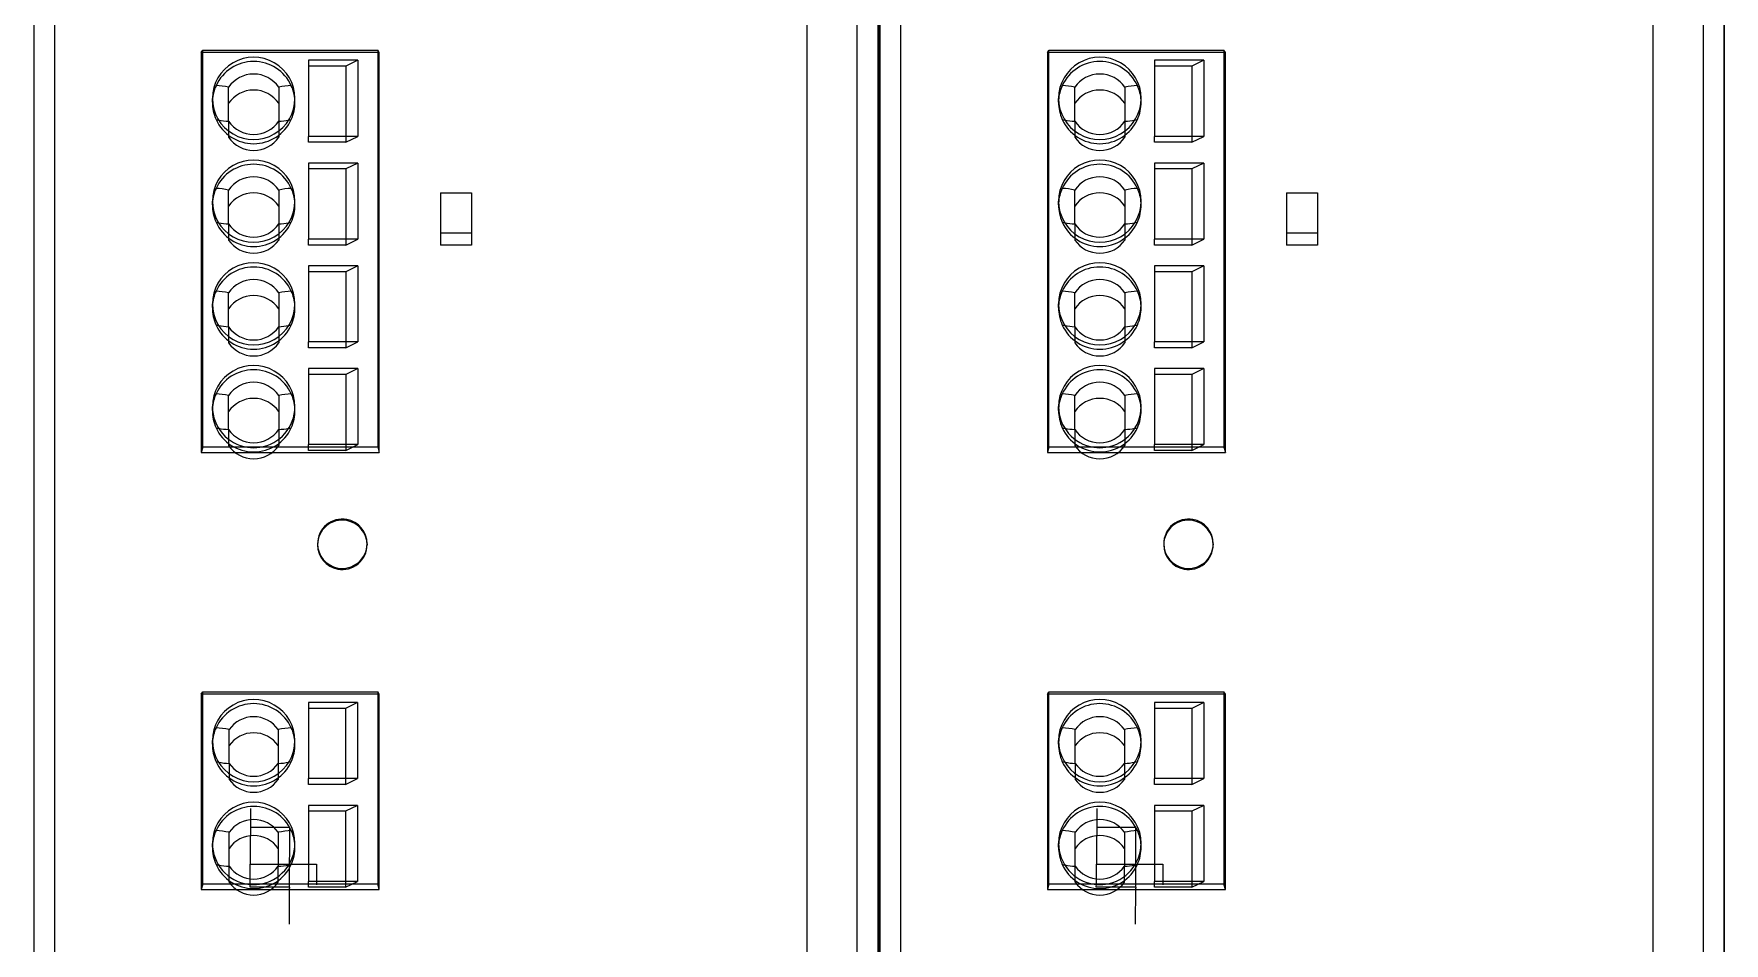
# Model space of a CAD drawing. Header units: millimetres. Extents: x 4137 to 6698, y 1400 to 3585.
# Drawn here: x 4428.8 to 4510.7, y 2572.4 to 2616.5 of the extents above; entities that cross this region are included whole.
import ezdxf

# ---------------------------------------------------------------- set-up
doc = ezdxf.new("R2010")
doc.units = ezdxf.units.MM
doc.layers.add('000-SI-Oprema', color=30, linetype='Continuous', lineweight=0)

msp = doc.modelspace()

# ---------------------------------------------------------------- linework, layer by layer
at = {"layer": '000-SI-Oprema', "color": 0, "linetype": 'ByBlock', "lineweight": 0}
for p, q in [((4428.776, 2660.546), (4428.776, 2547.605)), ((4466.226, 2660.546), (4466.226, 2547.605)), ((4469.676, 2660.546), (4469.676, 2547.604)), ((4469.68, 2530.745), (4469.68, 2660.745)), ((4469.68, 2549.295), (4469.68, 2660.745)), ((4469.68, 2660.745), (4469.68, 2530.745)), ((4469.68, 2549.295), (4469.68, 2660.745)), ((4469.728, 2530.646), (4469.728, 2660.646)), ((4469.728, 2549.195), (4469.728, 2660.646)), ((4469.728, 2660.646), (4469.728, 2530.646)), ((4469.728, 2549.195), (4469.728, 2660.646)), ((4469.776, 2660.546), (4469.776, 2547.605)), ((4507.226, 2660.546), (4507.226, 2547.605)), ((4510.676, 2660.546), (4510.676, 2547.604)), ((4510.68, 2530.745), (4510.68, 2660.745)), ((4510.68, 2549.295), (4510.68, 2660.745)), ((4429.776, 2660.044), (4429.776, 2548.761)), ((4468.676, 2548.761), (4468.676, 2660.071)), ((4470.776, 2660.044), (4470.776, 2548.761)), ((4509.676, 2548.761), (4509.676, 2660.071)), ((4436.888, 2615.591), (4436.964, 2615.701)), ((4436.888, 2615.591), (4436.89, 2596.192)), ((4436.964, 2615.591), (4436.888, 2615.591)), ((4436.964, 2596.449), (4436.964, 2615.701)), ((4436.964, 2615.701), (4445.437, 2615.701)), ((4445.437, 2615.591), (4436.964, 2615.591)), ((4442.078, 2615.205), (4442.078, 2611.519)), ((4444.468, 2615.205), (4442.078, 2615.205)), ((4444.468, 2615.205), (4443.892, 2614.92)), ((4444.468, 2615.205), (4444.468, 2611.519)), ((4445.437, 2615.701), (4445.437, 2596.449)), ((4445.513, 2615.591), (4445.437, 2615.701)), ((4445.513, 2615.591), (4445.437, 2615.591)), ((4445.512, 2596.192), (4445.513, 2615.591)), ((4477.888, 2615.591), (4477.964, 2615.701)), ((4477.888, 2615.591), (4477.89, 2596.192)), ((4477.964, 2615.591), (4477.888, 2615.591)), ((4477.964, 2596.449), (4477.964, 2615.701)), ((4477.964, 2615.701), (4486.437, 2615.701)), ((4486.437, 2615.591), (4477.964, 2615.591)), ((4483.078, 2615.205), (4483.078, 2611.519)), ((4485.468, 2615.205), (4483.078, 2615.205)), ((4485.468, 2615.205), (4484.892, 2614.92)), ((4485.468, 2615.205), (4485.468, 2611.519)), ((4486.437, 2615.701), (4486.437, 2596.449)), ((4486.513, 2615.591), (4486.437, 2615.701)), ((4486.513, 2615.591), (4486.437, 2615.591)), ((4486.512, 2596.192), (4486.513, 2615.591)), ((4443.892, 2614.92), (4442.078, 2614.92)), ((4443.892, 2614.92), (4443.892, 2611.519)), ((4484.892, 2614.92), (4483.078, 2614.92)), ((4484.892, 2614.92), (4484.892, 2611.519)), ((4438.213, 2612.254), (4438.213, 2613.901)), ((4440.642, 2613.901), (4440.642, 2612.254)), ((4479.213, 2612.254), (4479.213, 2613.901)), ((4481.642, 2613.901), (4481.642, 2612.254)), ((4437.428, 2613.181), (4437.428, 2613.362)), ((4441.428, 2613.181), (4441.428, 2613.362)), ((4478.428, 2613.181), (4478.428, 2613.362)), ((4482.428, 2613.181), (4482.428, 2613.362)), ((4438.213, 2612.254), (4438.213, 2611.477)), ((4440.642, 2612.254), (4440.642, 2611.477)), ((4479.213, 2612.254), (4479.213, 2611.477)), ((4481.642, 2612.254), (4481.642, 2611.477)), ((4442.078, 2611.234), (4442.078, 2611.519)), ((4444.468, 2611.519), (4442.078, 2611.519)), ((4443.892, 2611.234), (4442.078, 2611.234)), ((4443.892, 2611.234), (4444.468, 2611.519)), ((4443.892, 2611.519), (4443.892, 2611.234)), ((4469.68, 2611.345), (4469.68, 2611.345)), ((4469.68, 2611.345), (4469.68, 2611.345)), ((4469.728, 2611.246), (4469.728, 2611.246)), ((4469.728, 2611.246), (4469.728, 2611.246)), ((4483.078, 2611.234), (4483.078, 2611.519)), ((4485.468, 2611.519), (4483.078, 2611.519)), ((4484.892, 2611.234), (4483.078, 2611.234)), ((4484.892, 2611.234), (4485.468, 2611.519)), ((4484.892, 2611.519), (4484.892, 2611.234)), ((4510.68, 2611.345), (4510.68, 2611.345)), ((4444.468, 2610.224), (4442.078, 2610.224)), ((4442.078, 2610.224), (4442.078, 2606.538)), ((4443.892, 2609.939), (4442.078, 2609.939)), ((4444.468, 2610.224), (4443.892, 2609.939)), ((4443.892, 2609.939), (4443.892, 2606.538)), ((4444.468, 2610.224), (4444.468, 2606.538)), ((4485.468, 2610.224), (4483.078, 2610.224)), ((4483.078, 2610.224), (4483.078, 2606.538)), ((4484.892, 2609.939), (4483.078, 2609.939)), ((4485.468, 2610.224), (4484.892, 2609.939)), ((4484.892, 2609.939), (4484.892, 2606.538)), ((4485.468, 2610.224), (4485.468, 2606.538)), ((4438.213, 2607.273), (4438.213, 2608.92)), ((4440.642, 2608.92), (4440.642, 2607.273)), ((4448.478, 2608.776), (4449.978, 2608.776)), ((4448.478, 2608.776), (4448.478, 2606.246)), ((4449.978, 2608.776), (4449.978, 2606.246)), ((4469.68, 2609.345), (4469.68, 2609.345)), ((4469.68, 2609.345), (4469.68, 2609.345)), ((4469.728, 2609.246), (4469.728, 2609.246)), ((4469.728, 2609.246), (4469.728, 2609.246)), ((4479.213, 2607.273), (4479.213, 2608.92)), ((4481.642, 2608.92), (4481.642, 2607.273)), ((4489.478, 2608.776), (4490.978, 2608.776)), ((4489.478, 2608.776), (4489.478, 2606.246)), ((4490.978, 2608.776), (4490.978, 2606.246)), ((4510.68, 2609.345), (4510.68, 2609.345)), ((4437.428, 2608.2), (4437.428, 2608.381)), ((4441.428, 2608.2), (4441.428, 2608.381)), ((4478.428, 2608.2), (4478.428, 2608.381)), ((4482.428, 2608.2), (4482.428, 2608.381)), ((4438.213, 2607.273), (4438.213, 2606.496)), ((4440.642, 2607.273), (4440.642, 2606.496)), ((4479.213, 2607.273), (4479.213, 2606.496)), ((4481.642, 2607.273), (4481.642, 2606.496)), ((4442.078, 2606.253), (4442.078, 2606.538)), ((4444.468, 2606.538), (4442.078, 2606.538)), ((4443.892, 2606.253), (4442.078, 2606.253)), ((4443.892, 2606.538), (4443.892, 2606.253)), ((4443.892, 2606.253), (4444.468, 2606.538)), ((4448.478, 2606.846), (4449.978, 2606.846)), ((4449.978, 2606.246), (4448.478, 2606.246)), ((4448.478, 2606.246), (4448.478, 2606.246)), ((4449.978, 2606.246), (4449.978, 2606.246)), ((4483.078, 2606.253), (4483.078, 2606.538)), ((4485.468, 2606.538), (4483.078, 2606.538)), ((4484.892, 2606.253), (4483.078, 2606.253)), ((4484.892, 2606.538), (4484.892, 2606.253)), ((4484.892, 2606.253), (4485.468, 2606.538)), ((4489.478, 2606.846), (4490.978, 2606.846)), ((4490.978, 2606.246), (4489.478, 2606.246)), ((4489.478, 2606.246), (4489.478, 2606.246)), ((4490.978, 2606.246), (4490.978, 2606.246)), ((4442.078, 2605.243), (4442.078, 2601.557)), ((4444.468, 2605.243), (4442.078, 2605.243)), ((4443.892, 2604.958), (4442.078, 2604.958)), ((4444.468, 2605.243), (4443.892, 2604.958)), ((4443.892, 2604.958), (4443.892, 2601.557)), ((4444.468, 2605.243), (4444.468, 2601.557)), ((4483.078, 2605.243), (4483.078, 2601.557)), ((4485.468, 2605.243), (4483.078, 2605.243)), ((4484.892, 2604.958), (4483.078, 2604.958)), ((4485.468, 2605.243), (4484.892, 2604.958)), ((4484.892, 2604.958), (4484.892, 2601.557)), ((4485.468, 2605.243), (4485.468, 2601.557)), ((4438.213, 2602.292), (4438.213, 2603.939)), ((4440.642, 2603.939), (4440.642, 2602.292)), ((4479.213, 2602.292), (4479.213, 2603.939)), ((4481.642, 2603.939), (4481.642, 2602.292)), ((4437.428, 2603.219), (4437.428, 2603.4)), ((4441.428, 2603.219), (4441.428, 2603.4)), ((4478.428, 2603.219), (4478.428, 2603.4)), ((4482.428, 2603.219), (4482.428, 2603.4)), ((4438.213, 2602.292), (4438.213, 2601.515)), ((4440.642, 2602.292), (4440.642, 2601.515)), ((4479.213, 2602.292), (4479.213, 2601.515)), ((4481.642, 2602.292), (4481.642, 2601.515)), ((4442.078, 2601.272), (4442.078, 2601.557)), ((4444.468, 2601.557), (4442.078, 2601.557)), ((4443.892, 2601.272), (4442.078, 2601.272)), ((4443.892, 2601.557), (4443.892, 2601.272)), ((4443.892, 2601.272), (4444.468, 2601.557)), ((4483.078, 2601.272), (4483.078, 2601.557)), ((4485.468, 2601.557), (4483.078, 2601.557)), ((4484.892, 2601.272), (4483.078, 2601.272)), ((4484.892, 2601.557), (4484.892, 2601.272)), ((4484.892, 2601.272), (4485.468, 2601.557)), ((4442.078, 2600.262), (4442.078, 2596.576)), ((4444.468, 2600.262), (4442.078, 2600.262)), ((4443.892, 2599.977), (4442.078, 2599.977)), ((4444.468, 2600.262), (4443.892, 2599.977)), ((4443.892, 2599.977), (4443.892, 2596.576)), ((4444.468, 2600.262), (4444.468, 2596.576)), ((4483.078, 2600.262), (4483.078, 2596.576)), ((4485.468, 2600.262), (4483.078, 2600.262)), ((4484.892, 2599.977), (4483.078, 2599.977)), ((4485.468, 2600.262), (4484.892, 2599.977)), ((4484.892, 2599.977), (4484.892, 2596.576)), ((4485.468, 2600.262), (4485.468, 2596.576)), ((4438.213, 2597.311), (4438.213, 2598.958)), ((4440.642, 2598.958), (4440.642, 2597.311)), ((4479.213, 2597.311), (4479.213, 2598.958)), ((4481.642, 2598.958), (4481.642, 2597.311)), ((4437.428, 2598.238), (4437.428, 2598.419)), ((4441.428, 2598.238), (4441.428, 2598.419)), ((4478.428, 2598.238), (4478.428, 2598.419)), ((4482.428, 2598.238), (4482.428, 2598.419)), ((4438.213, 2597.311), (4438.213, 2596.534)), ((4440.642, 2597.311), (4440.642, 2596.534)), ((4479.213, 2597.311), (4479.213, 2596.534)), ((4481.642, 2597.311), (4481.642, 2596.534)), ((4436.964, 2596.449), (4436.89, 2596.192)), ((4445.437, 2596.449), (4436.964, 2596.449)), ((4444.468, 2596.576), (4442.078, 2596.576)), ((4442.078, 2596.291), (4442.078, 2596.576)), ((4443.892, 2596.576), (4443.892, 2596.291)), ((4443.892, 2596.291), (4444.468, 2596.576)), ((4445.437, 2596.449), (4445.512, 2596.192)), ((4477.964, 2596.449), (4477.89, 2596.192)), ((4486.437, 2596.449), (4477.964, 2596.449)), ((4485.468, 2596.576), (4483.078, 2596.576)), ((4483.078, 2596.291), (4483.078, 2596.576)), ((4484.892, 2596.576), (4484.892, 2596.291)), ((4484.892, 2596.291), (4485.468, 2596.576)), ((4486.437, 2596.449), (4486.512, 2596.192)), ((4436.89, 2596.192), (4445.512, 2596.192)), ((4443.892, 2596.291), (4442.078, 2596.291)), ((4477.89, 2596.192), (4486.512, 2596.192)), ((4484.892, 2596.291), (4483.078, 2596.291)), ((4443.937, 2592.897), (4443.937, 2592.951)), ((4484.937, 2592.897), (4484.937, 2592.951)), ((4442.523, 2591.774), (4442.523, 2591.721)), ((4444.923, 2591.774), (4444.923, 2591.721)), ((4483.523, 2591.774), (4483.523, 2591.721)), ((4485.923, 2591.774), (4485.923, 2591.721)), ((4443.508, 2590.544), (4443.508, 2590.598)), ((4484.508, 2590.544), (4484.508, 2590.598)), ((4436.889, 2584.487), (4436.964, 2584.596)), ((4436.964, 2584.487), (4436.889, 2584.487)), ((4436.889, 2584.487), (4436.889, 2575.02)), ((4436.964, 2584.596), (4445.437, 2584.596)), ((4436.964, 2575.277), (4436.964, 2584.596)), ((4445.437, 2584.487), (4436.964, 2584.487)), ((4442.078, 2584.074), (4442.078, 2580.388)), ((4444.461, 2584.074), (4442.078, 2584.074)), ((4444.461, 2584.074), (4443.886, 2583.789)), ((4444.461, 2584.074), (4444.461, 2580.388)), ((4445.512, 2584.487), (4445.437, 2584.596)), ((4445.437, 2584.596), (4445.437, 2575.277)), ((4445.512, 2584.487), (4445.437, 2584.487)), ((4445.512, 2575.02), (4445.512, 2584.487)), ((4477.889, 2584.487), (4477.964, 2584.596)), ((4477.964, 2584.487), (4477.889, 2584.487)), ((4477.889, 2584.487), (4477.889, 2575.02)), ((4477.964, 2584.596), (4486.437, 2584.596)), ((4477.964, 2575.277), (4477.964, 2584.596)), ((4486.437, 2584.487), (4477.964, 2584.487)), ((4483.078, 2584.074), (4483.078, 2580.388)), ((4485.461, 2584.074), (4483.078, 2584.074)), ((4485.461, 2584.074), (4484.886, 2583.789)), ((4485.461, 2584.074), (4485.461, 2580.388)), ((4486.512, 2584.487), (4486.437, 2584.596)), ((4486.437, 2584.596), (4486.437, 2575.277)), ((4486.512, 2584.487), (4486.437, 2584.487)), ((4486.512, 2575.02), (4486.512, 2584.487)), ((4443.886, 2583.789), (4442.078, 2583.789)), ((4443.886, 2583.789), (4443.886, 2580.388)), ((4484.886, 2583.789), (4483.078, 2583.789)), ((4484.886, 2583.789), (4484.886, 2580.388)), ((4438.238, 2581.125), (4438.238, 2582.767)), ((4440.617, 2582.767), (4440.617, 2581.125)), ((4479.238, 2581.125), (4479.238, 2582.767)), ((4481.617, 2582.767), (4481.617, 2581.125)), ((4437.428, 2582.053), (4437.428, 2582.231)), ((4441.428, 2582.053), (4441.428, 2582.231)), ((4478.428, 2582.053), (4478.428, 2582.231)), ((4482.428, 2582.053), (4482.428, 2582.231)), ((4438.238, 2581.125), (4438.238, 2580.348)), ((4440.617, 2581.125), (4440.617, 2580.348)), ((4479.238, 2581.125), (4479.238, 2580.348)), ((4481.617, 2581.125), (4481.617, 2580.348)), ((4444.461, 2580.388), (4442.078, 2580.388)), ((4442.078, 2580.103), (4442.078, 2580.388)), ((4443.886, 2580.103), (4442.078, 2580.103)), ((4443.886, 2580.388), (4443.886, 2580.103)), ((4443.886, 2580.103), (4444.461, 2580.388)), ((4485.461, 2580.388), (4483.078, 2580.388)), ((4483.078, 2580.103), (4483.078, 2580.388)), ((4484.886, 2580.103), (4483.078, 2580.103)), ((4484.886, 2580.388), (4484.886, 2580.103)), ((4484.886, 2580.103), (4485.461, 2580.388)), ((4439.275, 2578.946), (4439.262, 2576.246)), ((4439.275, 2578.946), (4439.275, 2578.946)), ((4442.078, 2579.093), (4442.078, 2575.407)), ((4444.461, 2579.093), (4442.078, 2579.093)), ((4443.886, 2578.808), (4442.078, 2578.808)), ((4444.461, 2579.093), (4443.886, 2578.808)), ((4443.886, 2578.808), (4443.886, 2575.407)), ((4444.461, 2579.093), (4444.461, 2575.407)), ((4480.275, 2578.946), (4480.262, 2576.246)), ((4480.275, 2578.946), (4480.275, 2578.946)), ((4483.078, 2579.093), (4483.078, 2575.407)), ((4485.461, 2579.093), (4483.078, 2579.093)), ((4484.886, 2578.808), (4483.078, 2578.808)), ((4485.461, 2579.093), (4484.886, 2578.808)), ((4484.886, 2578.808), (4484.886, 2575.407)), ((4485.461, 2579.093), (4485.461, 2575.407)), ((4438.238, 2576.144), (4438.238, 2577.786)), ((4439.271, 2578.039), (4441.179, 2578.039)), ((4440.617, 2577.786), (4440.617, 2576.144)), ((4441.166, 2575.131), (4441.179, 2578.039)), ((4479.238, 2576.144), (4479.238, 2577.786)), ((4480.271, 2578.039), (4482.179, 2578.039)), ((4481.617, 2577.786), (4481.617, 2576.144)), ((4482.166, 2575.131), (4482.179, 2578.039)), ((4437.428, 2577.072), (4437.428, 2577.25)), ((4441.428, 2577.072), (4441.428, 2577.25)), ((4478.428, 2577.072), (4478.428, 2577.25)), ((4482.428, 2577.072), (4482.428, 2577.25)), ((4438.238, 2575.367), (4438.238, 2576.144)), ((4439.258, 2575.282), (4439.262, 2576.246)), ((4439.262, 2576.246), (4439.262, 2576.246)), ((4439.262, 2576.246), (4442.475, 2576.246)), ((4440.617, 2575.367), (4440.617, 2576.144)), ((4442.475, 2576.246), (4442.475, 2576.246)), ((4442.475, 2576.246), (4442.475, 2575.282)), ((4479.238, 2575.367), (4479.238, 2576.144)), ((4480.258, 2575.282), (4480.262, 2576.246)), ((4480.262, 2576.246), (4480.262, 2576.246)), ((4480.262, 2576.246), (4483.475, 2576.246)), ((4481.617, 2575.367), (4481.617, 2576.144)), ((4483.475, 2576.246), (4483.475, 2576.246)), ((4483.475, 2576.246), (4483.475, 2575.282)), ((4436.964, 2575.277), (4436.889, 2575.02)), ((4445.437, 2575.277), (4436.964, 2575.277)), ((4439.257, 2575.131), (4439.258, 2575.282)), ((4441.166, 2575.131), (4439.257, 2575.131)), ((4441.158, 2573.329), (4441.166, 2575.082)), ((4441.166, 2575.131), (4441.166, 2575.082)), ((4444.461, 2575.407), (4442.078, 2575.407)), ((4442.078, 2575.122), (4442.078, 2575.407)), ((4443.886, 2575.122), (4442.078, 2575.122)), ((4442.475, 2575.282), (4442.475, 2575.239)), ((4443.886, 2575.407), (4443.886, 2575.122)), ((4443.886, 2575.122), (4444.461, 2575.407)), ((4445.512, 2575.02), (4445.437, 2575.277)), ((4477.964, 2575.277), (4477.889, 2575.02)), ((4486.437, 2575.277), (4477.964, 2575.277)), ((4480.257, 2575.131), (4480.258, 2575.282)), ((4482.166, 2575.131), (4480.257, 2575.131)), ((4482.158, 2573.329), (4482.166, 2575.082)), ((4482.166, 2575.131), (4482.166, 2575.082)), ((4485.461, 2575.407), (4483.078, 2575.407)), ((4483.078, 2575.122), (4483.078, 2575.407)), ((4484.886, 2575.122), (4483.078, 2575.122)), ((4483.475, 2575.282), (4483.475, 2575.239)), ((4484.886, 2575.407), (4484.886, 2575.122)), ((4484.886, 2575.122), (4485.461, 2575.407)), ((4486.512, 2575.02), (4486.437, 2575.277)), ((4436.889, 2575.02), (4445.512, 2575.02)), ((4477.889, 2575.02), (4486.512, 2575.02))]:
    msp.add_line(p, q, dxfattribs=at)
for centre, major_axis, ratio, start_param, end_param in [((4439.428, 2613.362), (2, 0), 0.996195, 0, 3.141593), ((4480.428, 2613.362), (2, 0), 0.996195, 0, 3.141593), ((4439.428, 2613.157), (2, 0), 0.996195, 0.424146, 2.717447), ((4439.428, 2613.077), (1.469, 0), 0.996195, 0.597532, 2.54406), ((4480.428, 2613.157), (2, 0), 0.996195, 0.424146, 2.717447), ((4480.428, 2613.077), (1.469, 0), 0.996195, 0.597532, 2.54406), ((4439.428, 2612.917), (1.48, -1.535), 0.876352, -2.827734, -2.449127), ((4437.928, 2613.115), (1.712, -0.293), 0.475251, 1.485258, 1.841308), ((4439.428, 2612.3), (1.469, 0), 0.996195, 0.597532, 2.54406), ((4440.927, 2613.115), (1.712, 0.293), 0.475251, 1.300284, 1.656335), ((4439.428, 2612.917), (1.48, 1.535), 0.876352, -0.692465, -0.313858), ((4480.428, 2612.917), (1.48, -1.535), 0.876352, -2.827734, -2.449127), ((4478.928, 2613.115), (1.712, -0.293), 0.475251, 1.485258, 1.841308), ((4480.428, 2612.3), (1.469, 0), 0.996195, 0.597532, 2.54406), ((4481.927, 2613.115), (1.712, 0.293), 0.475251, 1.300284, 1.656335), ((4480.428, 2612.917), (1.48, 1.535), 0.876352, -0.692465, -0.313858), ((4439.428, 2613.362), (2, 0), 0.996195, -3.141593, 0), ((4439.428, 2612.917), (1.48, -1.535), 0.876352, -2.449127, -2.403588), ((4439.428, 2612.917), (1.48, -1.535), 0.876352, -2.403588, -1.979442), ((4439.428, 2612.917), (1.48, 1.535), 0.876352, -1.162151, -0.738005), ((4439.428, 2612.917), (1.48, 1.535), 0.876352, -0.738005, -0.692465), ((4480.428, 2613.362), (2, 0), 0.996195, -3.141593, 0), ((4480.428, 2612.917), (1.48, -1.535), 0.876352, -2.449127, -2.403588), ((4480.428, 2612.917), (1.48, -1.535), 0.876352, -2.403588, -1.979442), ((4480.428, 2612.917), (1.48, 1.535), 0.876352, -1.162151, -0.738005), ((4480.428, 2612.917), (1.48, 1.535), 0.876352, -0.738005, -0.692465), ((4437.928, 2613.115), (1.712, -0.293), 0.475251, -1.678796, -1.606353), ((4439.428, 2613.157), (2, 0), 0.996195, -2.717447, -0.424146), ((4437.928, 2613.115), (1.712, -0.293), 0.475251, -1.606353, -1.322746), ((4439.428, 2613.077), (1.469, 0), 0.996195, -2.54406, -0.597532), ((4440.927, 2613.115), (1.712, 0.293), 0.475251, -1.818847, -1.53524), ((4440.927, 2613.115), (1.712, 0.293), 0.475251, -1.53524, -1.462797), ((4478.928, 2613.115), (1.712, -0.293), 0.475251, -1.678796, -1.606353), ((4480.428, 2613.157), (2, 0), 0.996195, -2.717447, -0.424146), ((4478.928, 2613.115), (1.712, -0.293), 0.475251, -1.606353, -1.322746), ((4480.428, 2613.077), (1.469, 0), 0.996195, -2.54406, -0.597532), ((4481.927, 2613.115), (1.712, 0.293), 0.475251, -1.818847, -1.53524), ((4481.927, 2613.115), (1.712, 0.293), 0.475251, -1.53524, -1.462797), ((4439.428, 2612.3), (1.469, 0), 0.996195, -2.54406, -0.597532), ((4480.428, 2612.3), (1.469, 0), 0.996195, -2.54406, -0.597532), ((4439.428, 2608.381), (2, 0), 0.996195, 0, 3.141593), ((4480.428, 2608.381), (2, 0), 0.996195, 0, 3.141593), ((4439.428, 2608.176), (2, 0), 0.996195, 0.424146, 2.717447), ((4439.428, 2608.096), (1.469, 0), 0.996195, 0.597532, 2.54406), ((4480.428, 2608.176), (2, 0), 0.996195, 0.424146, 2.717447), ((4480.428, 2608.096), (1.469, 0), 0.996195, 0.597532, 2.54406), ((4439.428, 2607.936), (1.48, -1.535), 0.876352, -2.827734, -2.449127), ((4437.928, 2608.134), (1.712, -0.293), 0.475251, 1.485258, 1.841308), ((4439.428, 2607.319), (1.469, 0), 0.996195, 0.597532, 2.54406), ((4440.927, 2608.134), (1.712, 0.293), 0.475251, 1.300284, 1.656335), ((4439.428, 2607.936), (1.48, 1.535), 0.876352, -0.692465, -0.313858), ((4480.428, 2607.936), (1.48, -1.535), 0.876352, -2.827734, -2.449127), ((4478.928, 2608.134), (1.712, -0.293), 0.475251, 1.485258, 1.841308), ((4480.428, 2607.319), (1.469, 0), 0.996195, 0.597532, 2.54406), ((4481.927, 2608.134), (1.712, 0.293), 0.475251, 1.300284, 1.656335), ((4480.428, 2607.936), (1.48, 1.535), 0.876352, -0.692465, -0.313858), ((4439.428, 2608.381), (2, 0), 0.996195, -3.141593, 0), ((4439.428, 2607.936), (1.48, -1.535), 0.876352, -2.449127, -2.403588), ((4439.428, 2607.936), (1.48, -1.535), 0.876352, -2.403588, -1.979442), ((4439.428, 2607.936), (1.48, 1.535), 0.876352, -1.162151, -0.738005), ((4439.428, 2607.936), (1.48, 1.535), 0.876352, -0.738005, -0.692465), ((4480.428, 2608.381), (2, 0), 0.996195, -3.141593, 0), ((4480.428, 2607.936), (1.48, -1.535), 0.876352, -2.449127, -2.403588), ((4480.428, 2607.936), (1.48, -1.535), 0.876352, -2.403588, -1.979442), ((4480.428, 2607.936), (1.48, 1.535), 0.876352, -1.162151, -0.738005), ((4480.428, 2607.936), (1.48, 1.535), 0.876352, -0.738005, -0.692465), ((4437.928, 2608.134), (1.712, -0.293), 0.475251, -1.678796, -1.606353), ((4439.428, 2608.176), (2, 0), 0.996195, -2.717447, -0.424146), ((4437.928, 2608.134), (1.712, -0.293), 0.475251, -1.606353, -1.322746), ((4439.428, 2608.096), (1.469, 0), 0.996195, -2.54406, -0.597532), ((4440.927, 2608.134), (1.712, 0.293), 0.475251, -1.818847, -1.53524), ((4440.927, 2608.134), (1.712, 0.293), 0.475251, -1.53524, -1.462797), ((4478.928, 2608.134), (1.712, -0.293), 0.475251, -1.678796, -1.606353), ((4480.428, 2608.176), (2, 0), 0.996195, -2.717447, -0.424146), ((4478.928, 2608.134), (1.712, -0.293), 0.475251, -1.606353, -1.322746), ((4480.428, 2608.096), (1.469, 0), 0.996195, -2.54406, -0.597532), ((4481.927, 2608.134), (1.712, 0.293), 0.475251, -1.818847, -1.53524), ((4481.927, 2608.134), (1.712, 0.293), 0.475251, -1.53524, -1.462797), ((4439.428, 2607.319), (1.469, 0), 0.996195, -2.54406, -0.597532), ((4480.428, 2607.319), (1.469, 0), 0.996195, -2.54406, -0.597532), ((4439.428, 2603.4), (2, 0), 0.996195, 0, 3.141593), ((4480.428, 2603.4), (2, 0), 0.996195, 0, 3.141593), ((4439.428, 2603.195), (2, 0), 0.996195, 0.424146, 2.717447), ((4439.428, 2603.115), (1.469, 0), 0.996195, 0.597532, 2.54406), ((4480.428, 2603.195), (2, 0), 0.996195, 0.424146, 2.717447), ((4480.428, 2603.115), (1.469, 0), 0.996195, 0.597532, 2.54406), ((4439.428, 2602.955), (1.48, -1.535), 0.876352, -2.827734, -2.449127), ((4437.928, 2603.153), (1.712, -0.293), 0.475251, 1.485258, 1.841308), ((4439.428, 2602.338), (1.469, 0), 0.996195, 0.597532, 2.54406), ((4440.927, 2603.153), (1.712, 0.293), 0.475251, 1.300284, 1.656335), ((4439.428, 2602.955), (1.48, 1.535), 0.876352, -0.692465, -0.313858), ((4480.428, 2602.955), (1.48, -1.535), 0.876352, -2.827734, -2.449127), ((4478.928, 2603.153), (1.712, -0.293), 0.475251, 1.485258, 1.841308), ((4480.428, 2602.338), (1.469, 0), 0.996195, 0.597532, 2.54406), ((4481.927, 2603.153), (1.712, 0.293), 0.475251, 1.300284, 1.656335), ((4480.428, 2602.955), (1.48, 1.535), 0.876352, -0.692465, -0.313858), ((4439.428, 2603.4), (2, 0), 0.996195, -3.141593, 0), ((4439.428, 2602.955), (1.48, -1.535), 0.876352, -2.449127, -2.403588), ((4439.428, 2602.955), (1.48, -1.535), 0.876352, -2.403588, -1.979442), ((4439.428, 2602.955), (1.48, 1.535), 0.876352, -1.162151, -0.738005), ((4439.428, 2602.955), (1.48, 1.535), 0.876352, -0.738005, -0.692465), ((4480.428, 2603.4), (2, 0), 0.996195, -3.141593, 0), ((4480.428, 2602.955), (1.48, -1.535), 0.876352, -2.449127, -2.403588), ((4480.428, 2602.955), (1.48, -1.535), 0.876352, -2.403588, -1.979442), ((4480.428, 2602.955), (1.48, 1.535), 0.876352, -1.162151, -0.738005), ((4480.428, 2602.955), (1.48, 1.535), 0.876352, -0.738005, -0.692465), ((4437.928, 2603.153), (1.712, -0.293), 0.475251, -1.678796, -1.606353), ((4439.428, 2603.195), (2, 0), 0.996195, -2.717447, -0.424146), ((4437.928, 2603.153), (1.712, -0.293), 0.475251, -1.606353, -1.322746), ((4439.428, 2603.115), (1.469, 0), 0.996195, -2.54406, -0.597532), ((4440.927, 2603.153), (1.712, 0.293), 0.475251, -1.818847, -1.53524), ((4440.927, 2603.153), (1.712, 0.293), 0.475251, -1.53524, -1.462797), ((4478.928, 2603.153), (1.712, -0.293), 0.475251, -1.678796, -1.606353), ((4480.428, 2603.195), (2, 0), 0.996195, -2.717447, -0.424146), ((4478.928, 2603.153), (1.712, -0.293), 0.475251, -1.606353, -1.322746), ((4480.428, 2603.115), (1.469, 0), 0.996195, -2.54406, -0.597532), ((4481.927, 2603.153), (1.712, 0.293), 0.475251, -1.818847, -1.53524), ((4481.927, 2603.153), (1.712, 0.293), 0.475251, -1.53524, -1.462797), ((4439.428, 2602.338), (1.469, 0), 0.996195, -2.54406, -0.597532), ((4480.428, 2602.338), (1.469, 0), 0.996195, -2.54406, -0.597532), ((4439.428, 2598.419), (2, 0), 0.996195, 0, 3.141593), ((4480.428, 2598.419), (2, 0), 0.996195, 0, 3.141593), ((4439.428, 2598.215), (2, 0), 0.996195, 0.424146, 2.717447), ((4480.428, 2598.215), (2, 0), 0.996195, 0.424146, 2.717447), ((4439.428, 2597.974), (1.48, -1.535), 0.876352, -2.827734, -2.449127), ((4437.928, 2598.172), (1.712, -0.293), 0.475251, 1.485258, 1.841308), ((4439.428, 2598.134), (1.469, 0), 0.996195, 0.597532, 2.54406), ((4439.428, 2597.357), (1.469, 0), 0.996195, 0.597532, 2.54406), ((4440.927, 2598.172), (1.712, 0.293), 0.475251, 1.300284, 1.656335), ((4439.428, 2597.974), (1.48, 1.535), 0.876352, -0.692465, -0.313858), ((4480.428, 2597.974), (1.48, -1.535), 0.876352, -2.827734, -2.449127), ((4478.928, 2598.172), (1.712, -0.293), 0.475251, 1.485258, 1.841308), ((4480.428, 2598.134), (1.469, 0), 0.996195, 0.597532, 2.54406), ((4480.428, 2597.357), (1.469, 0), 0.996195, 0.597532, 2.54406), ((4481.927, 2598.172), (1.712, 0.293), 0.475251, 1.300284, 1.656335), ((4480.428, 2597.974), (1.48, 1.535), 0.876352, -0.692465, -0.313858), ((4439.428, 2598.419), (2, 0), 0.996195, -3.141593, -1.71932), ((4439.428, 2597.974), (1.48, -1.535), 0.876352, -2.449127, -2.403588), ((4439.428, 2597.974), (1.48, -1.535), 0.876352, -2.403588, -1.979442), ((4439.428, 2598.419), (2, 0), 0.996195, -1.422273, 0), ((4439.428, 2597.974), (1.48, 1.535), 0.876352, -1.162151, -0.738005), ((4439.428, 2597.974), (1.48, 1.535), 0.876352, -0.738005, -0.692465), ((4480.428, 2598.419), (2, 0), 0.996195, -3.141593, -1.71932), ((4480.428, 2597.974), (1.48, -1.535), 0.876352, -2.449127, -2.403588), ((4480.428, 2597.974), (1.48, -1.535), 0.876352, -2.403588, -1.979442), ((4480.428, 2598.419), (2, 0), 0.996195, -1.422273, 0), ((4480.428, 2597.974), (1.48, 1.535), 0.876352, -1.162151, -0.738005), ((4480.428, 2597.974), (1.48, 1.535), 0.876352, -0.738005, -0.692465), ((4437.928, 2598.172), (1.712, -0.293), 0.475251, -1.678796, -1.606353), ((4439.428, 2598.215), (2, 0), 0.996195, -2.717447, -0.424146), ((4437.928, 2598.172), (1.712, -0.293), 0.475251, -1.606353, -1.322746), ((4439.428, 2598.134), (1.469, 0), 0.996195, -2.54406, -0.597532), ((4440.927, 2598.172), (1.712, 0.293), 0.475251, -1.818847, -1.53524), ((4440.927, 2598.172), (1.712, 0.293), 0.475251, -1.53524, -1.462797), ((4478.928, 2598.172), (1.712, -0.293), 0.475251, -1.678796, -1.606353), ((4480.428, 2598.215), (2, 0), 0.996195, -2.717447, -0.424146), ((4478.928, 2598.172), (1.712, -0.293), 0.475251, -1.606353, -1.322746), ((4480.428, 2598.134), (1.469, 0), 0.996195, -2.54406, -0.597532), ((4481.927, 2598.172), (1.712, 0.293), 0.475251, -1.818847, -1.53524), ((4481.927, 2598.172), (1.712, 0.293), 0.475251, -1.53524, -1.462797), ((4439.428, 2597.357), (1.469, 0), 0.996195, -2.54406, -0.597532), ((4439.428, 2598.419), (2, 0), 0.996195, -1.71932, -1.422273), ((4480.428, 2597.357), (1.469, 0), 0.996195, -2.54406, -0.597532), ((4480.428, 2598.419), (2, 0), 0.996195, -1.71932, -1.422273), ((4443.723, 2591.774), (1.2, 0), 0.996336, 1.391344, 3.14151), ((4443.723, 2591.721), (1.2, 0), 0.996336, 1.391344, 3.14151), ((4443.723, 2591.774), (1.2, 0), 0.996336, -0.000082, 1.391344), ((4443.723, 2591.721), (1.2, 0), 0.996336, -0.000082, 1.391344), ((4484.723, 2591.774), (1.2, 0), 0.996336, 1.391344, 3.14151), ((4484.723, 2591.721), (1.2, 0), 0.996336, 1.391344, 3.14151), ((4484.723, 2591.774), (1.2, 0), 0.996336, -0.000082, 1.391344), ((4484.723, 2591.721), (1.2, 0), 0.996336, -0.000082, 1.391344), ((4443.723, 2591.774), (1.2, 0), 0.996336, 3.14151, 4.532936), ((4443.723, 2591.721), (1.2, 0), 0.996336, 3.14151, 4.532936), ((4443.723, 2591.774), (1.2, 0), 0.996336, -1.750249, -0.000082), ((4443.723, 2591.721), (1.2, 0), 0.996336, -1.750249, -0.000082), ((4484.723, 2591.774), (1.2, 0), 0.996336, 3.14151, 4.532936), ((4484.723, 2591.721), (1.2, 0), 0.996336, 3.14151, 4.532936), ((4484.723, 2591.774), (1.2, 0), 0.996336, -1.750249, -0.000082), ((4484.723, 2591.721), (1.2, 0), 0.996336, -1.750249, -0.000082), ((4439.428, 2582.231), (2, 0), 0.996195, 0, 3.141593), ((4480.428, 2582.231), (2, 0), 0.996195, 0, 3.141593), ((4439.428, 2582.03), (2, 0), 0.996195, 0.424146, 2.717447), ((4439.428, 2581.946), (1.447, 0), 0.996195, 0.606, 2.535593), ((4480.428, 2582.03), (2, 0), 0.996195, 0.424146, 2.717447), ((4480.428, 2581.946), (1.447, 0), 0.996195, 0.606, 2.535593), ((4439.428, 2581.79), (1.48, -1.535), 0.876352, -2.827734, -2.4483), ((4437.928, 2581.987), (1.712, -0.293), 0.475251, 1.470526, 1.841308), ((4439.428, 2581.169), (1.447, 0), 0.996195, 0.606, 2.535593), ((4440.927, 2581.987), (1.712, 0.293), 0.475251, 1.300284, 1.671066), ((4439.428, 2581.79), (1.48, 1.535), 0.876352, -0.693293, -0.313858), ((4480.428, 2581.79), (1.48, -1.535), 0.876352, -2.827734, -2.4483), ((4478.928, 2581.987), (1.712, -0.293), 0.475251, 1.470526, 1.841308), ((4480.428, 2581.169), (1.447, 0), 0.996195, 0.606, 2.535593), ((4481.927, 2581.987), (1.712, 0.293), 0.475251, 1.300284, 1.671066), ((4480.428, 2581.79), (1.48, 1.535), 0.876352, -0.693293, -0.313858), ((4439.428, 2582.231), (2, 0), 0.996195, -3.141593, 0), ((4439.428, 2581.79), (1.48, -1.535), 0.876352, -2.4483, -2.403588), ((4439.428, 2581.79), (1.48, -1.535), 0.876352, -2.403588, -1.979442), ((4439.428, 2581.79), (1.48, 1.535), 0.876352, -1.162151, -0.738005), ((4439.428, 2581.79), (1.48, 1.535), 0.876352, -0.738005, -0.693293), ((4480.428, 2582.231), (2, 0), 0.996195, -3.141593, 0), ((4480.428, 2581.79), (1.48, -1.535), 0.876352, -2.4483, -2.403588), ((4480.428, 2581.79), (1.48, -1.535), 0.876352, -2.403588, -1.979442), ((4480.428, 2581.79), (1.48, 1.535), 0.876352, -1.162151, -0.738005), ((4480.428, 2581.79), (1.48, 1.535), 0.876352, -0.738005, -0.693293), ((4437.928, 2581.987), (1.712, -0.293), 0.475251, -1.678796, -1.607707), ((4439.428, 2582.03), (2, 0), 0.996195, -2.717447, -0.424146), ((4437.928, 2581.987), (1.712, -0.293), 0.475251, -1.607707, -1.308014), ((4439.428, 2581.946), (1.447, 0), 0.996195, -2.535593, -0.606), ((4440.927, 2581.987), (1.712, 0.293), 0.475251, -1.833579, -1.533886), ((4440.927, 2581.987), (1.712, 0.293), 0.475251, -1.533886, -1.462797), ((4478.928, 2581.987), (1.712, -0.293), 0.475251, -1.678796, -1.607707), ((4480.428, 2582.03), (2, 0), 0.996195, -2.717447, -0.424146), ((4478.928, 2581.987), (1.712, -0.293), 0.475251, -1.607707, -1.308014), ((4480.428, 2581.946), (1.447, 0), 0.996195, -2.535593, -0.606), ((4481.927, 2581.987), (1.712, 0.293), 0.475251, -1.833579, -1.533886), ((4481.927, 2581.987), (1.712, 0.293), 0.475251, -1.533886, -1.462797), ((4439.428, 2581.169), (1.447, 0), 0.996195, -2.535593, -0.606), ((4480.428, 2581.169), (1.447, 0), 0.996195, -2.535593, -0.606), ((4439.428, 2577.25), (2, 0), 0.996195, 0, 3.141593), ((4480.428, 2577.25), (2, 0), 0.996195, 0, 3.141593), ((4439.428, 2577.049), (2, 0), 0.996195, 0.424146, 2.717447), ((4439.428, 2576.965), (1.447, 0), 0.996195, 0.606, 2.535593), ((4480.428, 2577.049), (2, 0), 0.996195, 0.424146, 2.717447), ((4480.428, 2576.965), (1.447, 0), 0.996195, 0.606, 2.535593), ((4439.428, 2576.809), (1.48, -1.535), 0.876352, -2.827734, -2.4483), ((4437.928, 2577.006), (1.712, -0.293), 0.475251, 1.470526, 1.841308), ((4439.428, 2576.188), (1.447, 0), 0.996195, 0.606, 2.535593), ((4440.927, 2577.006), (1.712, 0.293), 0.475251, 1.300284, 1.671066), ((4439.428, 2576.809), (1.48, 1.535), 0.876352, -0.693293, -0.313858), ((4480.428, 2576.809), (1.48, -1.535), 0.876352, -2.827734, -2.4483), ((4478.928, 2577.006), (1.712, -0.293), 0.475251, 1.470526, 1.841308), ((4480.428, 2576.188), (1.447, 0), 0.996195, 0.606, 2.535593), ((4481.927, 2577.006), (1.712, 0.293), 0.475251, 1.300284, 1.671066), ((4480.428, 2576.809), (1.48, 1.535), 0.876352, -0.693293, -0.313858), ((4439.428, 2577.25), (2, 0), 0.996195, -3.141593, -1.710551), ((4439.428, 2576.809), (1.48, -1.535), 0.876352, -2.4483, -2.403588), ((4439.428, 2576.809), (1.48, -1.535), 0.876352, -2.403588, -1.979442), ((4439.428, 2577.25), (2, 0), 0.996195, -1.431042, 0), ((4439.428, 2576.809), (1.48, 1.535), 0.876352, -1.162151, -0.738005), ((4439.428, 2576.809), (1.48, 1.535), 0.876352, -0.738005, -0.693293), ((4480.428, 2577.25), (2, 0), 0.996195, -3.141593, -1.710551), ((4480.428, 2576.809), (1.48, -1.535), 0.876352, -2.4483, -2.403588), ((4480.428, 2576.809), (1.48, -1.535), 0.876352, -2.403588, -1.979442), ((4480.428, 2577.25), (2, 0), 0.996195, -1.431042, 0), ((4480.428, 2576.809), (1.48, 1.535), 0.876352, -1.162151, -0.738005), ((4480.428, 2576.809), (1.48, 1.535), 0.876352, -0.738005, -0.693293), ((4437.928, 2577.006), (1.712, -0.293), 0.475251, -1.678796, -1.607707), ((4439.428, 2577.049), (2, 0), 0.996195, -2.717447, -0.424146), ((4437.928, 2577.006), (1.712, -0.293), 0.475251, -1.607707, -1.308014), ((4439.428, 2576.965), (1.447, 0), 0.996195, -2.535593, -0.606), ((4440.927, 2577.006), (1.712, 0.293), 0.475251, -1.833579, -1.533886), ((4440.927, 2577.006), (1.712, 0.293), 0.475251, -1.533886, -1.462797), ((4478.928, 2577.006), (1.712, -0.293), 0.475251, -1.678796, -1.607707), ((4480.428, 2577.049), (2, 0), 0.996195, -2.717447, -0.424146), ((4478.928, 2577.006), (1.712, -0.293), 0.475251, -1.607707, -1.308014), ((4480.428, 2576.965), (1.447, 0), 0.996195, -2.535593, -0.606), ((4481.927, 2577.006), (1.712, 0.293), 0.475251, -1.833579, -1.533886), ((4481.927, 2577.006), (1.712, 0.293), 0.475251, -1.533886, -1.462797), ((4439.428, 2576.188), (1.447, 0), 0.996195, -2.535593, -0.606), ((4439.428, 2577.25), (2, 0), 0.996195, -1.710551, -1.431042), ((4480.428, 2576.188), (1.447, 0), 0.996195, -2.535593, -0.606), ((4480.428, 2577.25), (2, 0), 0.996195, -1.710551, -1.431042)]:
    msp.add_ellipse(centre, major_axis=major_axis, ratio=ratio, start_param=start_param, end_param=end_param, dxfattribs=at)

doc.saveas('drawing.dxf')
